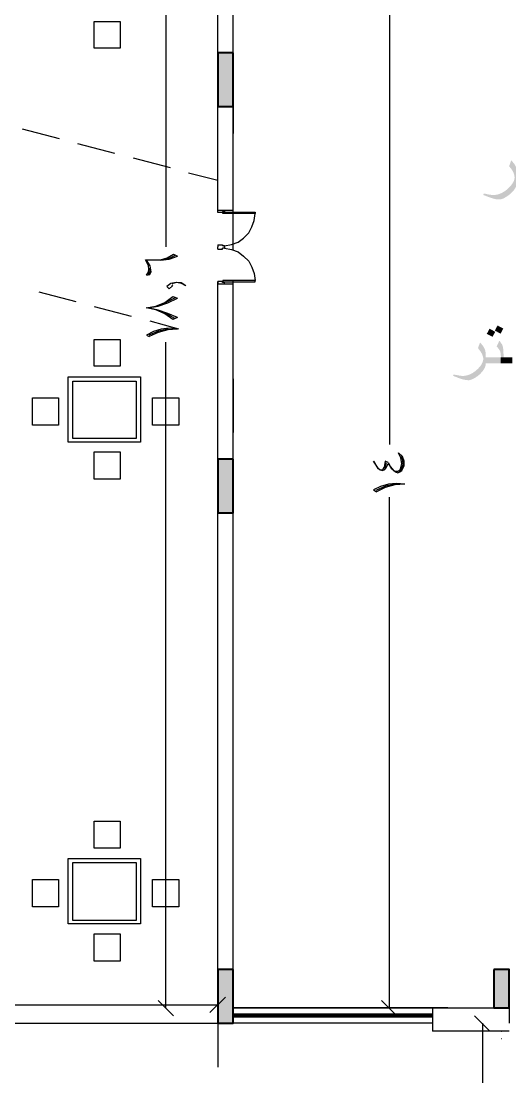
# Model space of a CAD drawing. Header units: metres. Extents: x -24.2 to 51.5, y -28.6 to 30.1.
# Drawn here: x -2.76 to 3.61, y -0.9 to 12.86 of the extents above; entities that cross this region are included whole.
import ezdxf

# ---------------------------------------------------------------- set-up
doc = ezdxf.new("R2010")
doc.units = ezdxf.units.M
for name, color, linetype in [('GF-BLACK', 250, 'Continuous'), ('GF-BLUE', 5, 'Continuous'), ('GF-DIMS', 250, 'Continuous'), ('GF-LIGHTGRAY', 253, 'Continuous'), ('GF-PINK', 231, 'Continuous'), ('GF-RED', 1, 'Continuous'), ('GF-SOLID-BLACK', 250, 'Continuous'), ('GF-STEEL', 133, 'Continuous'), ('GF-TEXT-PDF', 200, 'Continuous'), ('GF-YELLOW', 2, 'Continuous')]:
    doc.layers.add(name, color=color, linetype=linetype)

msp = doc.modelspace()

# ---------------------------------------------------------------- hatches: boundary and pattern name
at = {"layer": 'GF-SOLID-BLACK', "true_color": 0x000000}
h = msp.add_hatch(color=250, dxfattribs=at)
h.dxf.hatch_style = 1
h.paths.add_polyline_path([(-0.199, 12.449), (0.006, 12.449), (0.006, 11.743), (-0.199, 11.743)])
h = msp.add_hatch(color=250, dxfattribs=at)
h.dxf.hatch_style = 1
h.paths.add_polyline_path([(-0.199, 7.151), (0.006, 7.151), (0.006, 6.445), (-0.199, 6.445)])
h = msp.add_hatch(color=250, dxfattribs=at)
h.dxf.hatch_style = 1
h.paths.add_polyline_path([(-0.199, 0.501), (0.006, 0.501), (0.006, -0.205), (-0.199, -0.205)])
h = msp.add_hatch(color=250, dxfattribs=at)
h.dxf.hatch_style = 1
h.paths.add_polyline_path([(3.403, 0.501), (3.609, 0.501), (3.609, -0.006), (3.403, -0.006)])
at = {"layer": 'GF-TEXT-PDF', "true_color": 0xff00ff}
msp.add_hatch(color=6, dxfattribs=at).paths.add_polyline_path([(3.706, 10.766), (3.706, 10.758), (3.705, 10.75), (3.704, 10.742), (3.702, 10.734), (3.7, 10.725), (3.697, 10.717), (3.693, 10.709), (3.689, 10.7), (3.685, 10.692), (3.68, 10.683), (3.674, 10.675), (3.668, 10.666), (3.662, 10.657), (3.656, 10.65), (3.65, 10.644), (3.644, 10.637), (3.638, 10.63), (3.631, 10.624), (3.625, 10.617), (3.618, 10.611), (3.611, 10.605), (3.603, 10.599), (3.596, 10.594), (3.588, 10.588), (3.58, 10.583), (3.572, 10.577), (3.564, 10.572), (3.553, 10.565), (3.543, 10.56), (3.533, 10.554), (3.523, 10.55), (3.514, 10.546), (3.505, 10.543), (3.496, 10.541), (3.488, 10.539), (3.48, 10.538), (3.473, 10.538), (3.465, 10.538), (3.456, 10.538), (3.448, 10.539), (3.439, 10.54), (3.43, 10.541), (3.421, 10.543), (3.411, 10.545), (3.402, 10.547), (3.394, 10.549), (3.387, 10.551), (3.378, 10.554), (3.37, 10.557), (3.361, 10.56), (3.352, 10.563), (3.342, 10.566), (3.332, 10.57), (3.324, 10.573), (3.315, 10.577), (3.307, 10.58), (3.298, 10.583), (3.289, 10.587), (3.281, 10.59), (3.272, 10.593), (3.264, 10.596), (3.272, 10.615), (3.281, 10.614), (3.29, 10.612), (3.3, 10.61), (3.309, 10.608), (3.318, 10.606), (3.328, 10.604), (3.338, 10.602), (3.347, 10.601), (3.357, 10.599), (3.366, 10.598), (3.375, 10.597), (3.383, 10.596), (3.392, 10.596), (3.4, 10.596), (3.408, 10.596), (3.417, 10.597), (3.426, 10.598), (3.435, 10.599), (3.444, 10.601), (3.453, 10.603), (3.462, 10.606), (3.471, 10.609), (3.48, 10.612), (3.49, 10.616), (3.499, 10.62), (3.508, 10.625), (3.518, 10.63), (3.527, 10.635), (3.535, 10.64), (3.544, 10.645), (3.552, 10.651), (3.56, 10.657), (3.568, 10.663), (3.575, 10.669), (3.583, 10.675), (3.59, 10.682), (3.597, 10.689), (3.604, 10.696), (3.611, 10.703), (3.617, 10.71), (3.623, 10.717), (3.63, 10.725), (3.636, 10.734), (3.643, 10.743), (3.648, 10.752), (3.653, 10.76), (3.658, 10.769), (3.661, 10.777), (3.665, 10.785), (3.667, 10.793), (3.669, 10.801), (3.671, 10.809), (3.672, 10.816), (3.672, 10.823), (3.672, 10.832), (3.671, 10.84), (3.67, 10.849), (3.668, 10.858), (3.665, 10.866), (3.662, 10.875), (3.659, 10.884), (3.655, 10.893), (3.65, 10.902), (3.646, 10.91), (3.642, 10.917), (3.637, 10.925), (3.632, 10.932), (3.626, 10.94), (3.62, 10.948), (3.614, 10.955), (3.607, 10.963), (3.601, 10.971), (3.628, 11.046), (3.635, 11.039), (3.643, 11.032), (3.649, 11.025), (3.656, 11.017), (3.662, 11.01), (3.667, 11.003), (3.672, 10.996), (3.677, 10.988), (3.682, 10.981), (3.685, 10.974), (3.689, 10.966), (3.693, 10.957), (3.696, 10.948), (3.699, 10.94), (3.701, 10.93), (3.703, 10.921), (3.705, 10.912), (3.706, 10.902), (3.706, 10.892), (3.706, 10.882)])
at = {"layer": 'GF-TEXT-PDF', "true_color": 0x000000}
for points in [[(3.42, 8.813), (3.386, 8.747), (3.31, 8.786), (3.346, 8.853)], [(3.525, 8.856), (3.491, 8.789), (3.415, 8.828), (3.45, 8.895)], [(3.297, 8.402), (3.296, 8.393), (3.295, 8.385), (3.294, 8.376), (3.292, 8.368), (3.289, 8.359), (3.286, 8.35), (3.282, 8.342), (3.277, 8.333), (3.272, 8.324), (3.267, 8.315), (3.26, 8.306), (3.253, 8.297), (3.248, 8.29), (3.241, 8.283), (3.235, 8.276), (3.229, 8.269), (3.222, 8.262), (3.215, 8.256), (3.208, 8.25), (3.2, 8.243), (3.192, 8.237), (3.185, 8.231), (3.176, 8.226), (3.168, 8.22), (3.16, 8.215), (3.149, 8.209), (3.139, 8.203), (3.129, 8.198), (3.12, 8.194), (3.111, 8.19), (3.102, 8.187), (3.094, 8.185), (3.086, 8.183), (3.079, 8.182), (3.072, 8.182), (3.063, 8.182), (3.053, 8.183), (3.044, 8.183), (3.034, 8.185), (3.024, 8.187), (3.014, 8.189), (3.003, 8.191), (2.996, 8.193), (2.989, 8.195), (2.981, 8.197), (2.973, 8.2), (2.964, 8.203), (2.955, 8.206), (2.946, 8.209), (2.936, 8.213), (2.928, 8.216), (2.92, 8.219), (2.912, 8.223), (2.903, 8.226), (2.895, 8.229), (2.887, 8.232), (2.879, 8.235), (2.871, 8.238), (2.878, 8.257), (2.887, 8.255), (2.896, 8.253), (2.905, 8.251), (2.914, 8.25), (2.923, 8.248), (2.932, 8.246), (2.942, 8.244), (2.951, 8.242), (2.96, 8.241), (2.969, 8.24), (2.977, 8.239), (2.985, 8.238), (2.993, 8.238), (3.001, 8.238), (3.01, 8.238), (3.018, 8.239), (3.027, 8.24), (3.035, 8.241), (3.044, 8.243), (3.052, 8.245), (3.061, 8.247), (3.07, 8.25), (3.079, 8.253), (3.088, 8.257), (3.097, 8.261), (3.106, 8.265), (3.115, 8.27), (3.124, 8.275), (3.132, 8.28), (3.14, 8.286), (3.148, 8.291), (3.156, 8.297), (3.163, 8.302), (3.17, 8.308), (3.177, 8.314), (3.184, 8.321), (3.191, 8.327), (3.198, 8.334), (3.204, 8.341), (3.211, 8.348), (3.217, 8.355), (3.223, 8.362), (3.23, 8.372), (3.236, 8.381), (3.242, 8.39), (3.247, 8.399), (3.251, 8.408), (3.255, 8.417), (3.258, 8.425), (3.261, 8.433), (3.262, 8.441), (3.263, 8.449), (3.264, 8.457), (3.263, 8.465), (3.263, 8.473), (3.261, 8.482), (3.259, 8.49), (3.257, 8.498), (3.254, 8.507), (3.251, 8.516), (3.247, 8.524), (3.242, 8.533), (3.238, 8.54), (3.234, 8.547), (3.23, 8.555), (3.225, 8.562), (3.219, 8.569), (3.214, 8.577), (3.208, 8.584), (3.201, 8.592), (3.195, 8.599), (3.221, 8.672), (3.228, 8.665), (3.235, 8.658), (3.242, 8.651), (3.248, 8.644), (3.254, 8.637), (3.259, 8.63), (3.264, 8.623), (3.268, 8.616), (3.273, 8.609), (3.276, 8.602), (3.28, 8.594), (3.284, 8.586), (3.287, 8.577), (3.289, 8.569), (3.292, 8.56), (3.293, 8.551), (3.295, 8.542), (3.296, 8.533), (3.296, 8.523), (3.297, 8.514)], [(3.528, 8.402), (3.266, 8.402), (3.266, 8.482), (3.494, 8.482), (3.494, 8.494), (3.493, 8.505), (3.493, 8.515), (3.492, 8.525), (3.49, 8.534), (3.488, 8.543), (3.486, 8.551), (3.484, 8.558), (3.481, 8.565), (3.479, 8.57), (3.475, 8.575), (3.471, 8.582), (3.466, 8.589), (3.46, 8.596), (3.454, 8.604), (3.446, 8.612), (3.438, 8.621), (3.474, 8.697), (3.482, 8.686), (3.489, 8.677), (3.495, 8.668), (3.501, 8.659), (3.506, 8.652), (3.51, 8.644), (3.513, 8.638), (3.515, 8.631), (3.517, 8.625), (3.519, 8.618), (3.521, 8.611), (3.522, 8.603), (3.523, 8.594), (3.525, 8.584), (3.525, 8.574), (3.526, 8.564), (3.527, 8.552), (3.527, 8.54), (3.528, 8.528), (3.528, 8.514)], [(3.642, 8.402), (3.492, 8.402), (3.492, 8.482), (3.642, 8.482)]]:
    msp.add_hatch(color=250, dxfattribs=at).paths.add_polyline_path(points)

# ---------------------------------------------------------------- linework, layer by layer
at = {"layer": 'GF-BLACK', "lineweight": 25, "true_color": 0x000000}
for p, q in [((0, 10.397), (0, 14)), ((-0.199, 12.449), (-0.199, 13.831)), ((0, 9.878), (0, 12.624)), ((0, 10.397), (0, 12.588)), ((-0.199, 12.298), (-0.199, 12.449)), ((0, 12.298), (0, 11.399)), ((-0.199, 10.397), (-0.199, 11.749)), ((-0.199, 10.397), (0, 10.397)), ((-0.199, -0.199), (-0.199, 9.468)), ((-0.199, 9.438), (0, 9.438)), ((0, 8.901), (0, 9.48)), ((0, 0), (0, 9.438)), ((0, 0), (0, 8.201)), ((0, 8.201), (0, 7.501)), ((-0.199, -0.199), (-0.199, 7.501)), ((3.603, 0), (3.603, -0.199)), ((0, 0), (3.603, 0)), ((2.8, 0), (0, 0)), ((0, 0), (0.006, 0)), ((0, 0), (0, -0.199)), ((2.601, 0), (3.5, 0)), ((2.601, 0), (2.601, -0.302)), ((2.8, 0), (3.5, 0)), ((-5.202, -0.199), (-0.097, -0.199)), ((-0.199, -0.199), (-0.066, -0.199)), ((0.139, -0.199), (0.066, -0.199)), ((3.603, -0.302), (2.601, -0.302))]:
    msp.add_line(p, q, dxfattribs=at)
at = {"layer": 'GF-BLUE', "lineweight": 25, "true_color": 0x0000ff}
for p, q in [((-2.752, 11.459), (-2.269, 11.333)), ((-2.028, 11.266), (-1.545, 11.14)), ((-1.303, 11.079), (-0.821, 10.953)), ((-0.579, 10.886), (-0.199, 10.79)), ((-2.534, 9.335), (-2.052, 9.209)), ((-1.81, 9.142), (-1.328, 9.015)), ((-1.086, 8.955), (-0.712, 8.853))]:
    msp.add_line(p, q, dxfattribs=at)
at = {"layer": 'GF-DIMS', "lineweight": 25, "true_color": 0x000000}
for p, q in [((-0.875, 18.598), (-0.875, 9.921)), ((2.04, 14), (2.04, 7.344)), ((-0.947, 9.746), (-1.122, 9.74)), ((-0.899, 9.184), (-0.76, 9.257)), ((-0.76, 8.985), (-0.899, 9.064)), ((-0.875, 0), (-0.875, 8.678)), ((1.895, 7.036), (1.834, 7.127)), ((1.979, 7.036), (2.003, 7.109)), ((2.04, 0), (2.04, 6.656)), ((-0.302, -0.06), (-0.097, 0.139)), ((-0.199, 0.036), (-5.817, 0.036)), ((-0.978, 0.097), (-0.778, -0.103)), ((1.937, 0.097), (2.136, -0.103)), ((3.349, -0.302), (3.15, -0.103)), ((3.253, -0.199), (3.253, -3.289))]:
    msp.add_line(p, q, dxfattribs=at)
for points in [[(-1.128, 9.553), (-1.104, 9.589), (-1.098, 9.631), (-1.104, 9.673), (-1.141, 9.752), (-0.947, 9.752), (-0.857, 9.776), (-0.778, 9.824), (-0.724, 9.8)], [(-0.947, 9.746), (-0.833, 9.758), (-0.724, 9.8)], [(-0.887, 9.758), (-0.821, 9.776), (-0.76, 9.806)], [(-1.068, 9.595), (-1.08, 9.673), (-1.122, 9.74)], [(-1.104, 9.565), (-1.08, 9.601), (-1.086, 9.643)], [(-1.128, 9.553), (-1.086, 9.559), (-1.068, 9.595)], [(-0.616, 9.414), (-0.676, 9.45), (-0.742, 9.456), (-0.809, 9.444), (-0.863, 9.402)], [(-0.797, 9.426), (-0.791, 9.414), (-0.833, 9.371), (-0.863, 9.402)], [(-0.616, 9.414), (-0.67, 9.444), (-0.736, 9.456), (-0.797, 9.438)], [(-0.724, 8.997), (-0.784, 8.973), (-0.887, 9.046), (-1.008, 9.1), (-1.134, 9.124), (-1.008, 9.148), (-0.887, 9.196), (-0.784, 9.275), (-0.724, 9.251)], [(-1.11, 9.124), (-0.978, 9.148), (-0.851, 9.19), (-0.724, 9.251)], [(-0.724, 8.997), (-0.851, 9.052), (-0.978, 9.094), (-1.11, 9.124)], [(-0.724, 8.846), (-0.833, 8.859), (-0.935, 8.846), (-1.038, 8.816), (-1.128, 8.768), (-1.092, 8.75)], [(-0.845, 8.846), (-0.972, 8.822), (-1.098, 8.768)], [(-0.724, 8.846), (-0.851, 8.84), (-0.978, 8.804), (-1.092, 8.75)], [(1.834, 7.127), (1.889, 7.03), (1.919, 7.012), (1.949, 7.006), (1.979, 7.018), (2.003, 7.048), (2.022, 7.096), (2.064, 7.036), (2.118, 6.988), (2.148, 6.976), (2.178, 6.988), (2.203, 7.006), (2.233, 7.066), (2.233, 7.127), (2.209, 7.187), (2.16, 7.235)], [(2.184, 7.024), (2.203, 7.096), (2.19, 7.169), (2.16, 7.235)], [(2.166, 6.988), (2.203, 7.03), (2.221, 7.084), (2.215, 7.139), (2.197, 7.187)], [(1.895, 7.036), (1.919, 7.012), (1.955, 7.018), (1.973, 7.048)], [(2.022, 7.109), (1.985, 7.127), (1.973, 7.048)], [(2.022, 7.109), (2.052, 7.054), (2.094, 7.006)], [(2.094, 7.006), (2.118, 6.994), (2.148, 6.994), (2.166, 7.006), (2.184, 7.024)], [(2.239, 6.825), (2.13, 6.837), (2.028, 6.825), (1.925, 6.795), (1.834, 6.753), (1.871, 6.728)], [(2.118, 6.825), (1.991, 6.801), (1.865, 6.746)], [(2.239, 6.825), (2.112, 6.819), (1.985, 6.783), (1.871, 6.728)]]:
    msp.add_lwpolyline(points, dxfattribs=at)
at = {"layer": 'GF-LIGHTGRAY', "lineweight": 25, "true_color": 0x989898}
for p, q in [((2.601, 0), (0, 0)), ((2.601, -0.199), (0, -0.199))]:
    msp.add_line(p, q, dxfattribs=at)
at = {"layer": 'GF-PINK', "lineweight": 25, "true_color": 0xff6ab2}
for points in [[(-1.472, 12.859), (-1.472, 12.509), (-1.81, 12.509), (-1.81, 12.859)], [(-1.472, 8.714), (-1.472, 8.364), (-1.81, 8.364), (-1.81, 8.714)], [(-1.207, 8.225), (-1.207, 7.374), (-2.148, 7.374), (-2.148, 8.225)], [(-1.261, 8.171), (-1.261, 7.422), (-2.088, 7.422), (-2.088, 8.171)], [(-2.275, 7.953), (-2.275, 7.597), (-2.613, 7.597), (-2.613, 7.953)], [(-0.706, 7.953), (-0.706, 7.597), (-1.05, 7.597), (-1.05, 7.953)], [(-1.472, 7.247), (-1.472, 6.891), (-1.81, 6.891), (-1.81, 7.247)], [(-1.472, 2.432), (-1.472, 2.082), (-1.81, 2.082), (-1.81, 2.432)], [(-1.207, 1.949), (-1.207, 1.098), (-2.148, 1.098), (-2.148, 1.949)], [(-1.261, 1.895), (-1.261, 1.141), (-2.088, 1.141), (-2.088, 1.895)], [(-2.275, 1.672), (-2.275, 1.316), (-2.613, 1.316), (-2.613, 1.672)], [(-0.706, 1.672), (-0.706, 1.316), (-1.05, 1.316), (-1.05, 1.672)], [(-1.472, 0.966), (-1.472, 0.609), (-1.81, 0.609), (-1.81, 0.966)]]:
    msp.add_lwpolyline(points, close=True, dxfattribs=at)
at = {"layer": 'GF-RED', "lineweight": 25, "true_color": 0xff0000}
for p, q in [((-0.199, 10.367), (-0.199, 10.397)), ((-0.139, 10.367), (-0.199, 10.367)), ((-0.133, 10.355), (-0.133, 10.379)), ((-0.199, 9.945), (-0.199, 9.921)), ((-0.199, 9.89), (-0.199, 9.921)), ((-0.139, 9.468), (-0.199, 9.468)), ((-0.199, 9.468), (-0.199, 9.438)), ((-0.133, 9.48), (-0.133, 9.456)), ((3.5, -0.302), (3.506, -0.302)), ((3.5, -0.398), (3.506, -0.398))]:
    msp.add_line(p, q, dxfattribs=at)
at = {"layer": 'GF-RED', "lineweight": 40, "true_color": 0xff0000}
for points in [[(0, 12.449), (-0.199, 12.449), (-0.199, 11.749), (0, 11.749)], [(0, 7.151), (-0.199, 7.151), (-0.199, 6.451), (0, 6.451)], [(0, 0.501), (-0.199, 0.501), (-0.199, -0.199), (0, -0.199)], [(3.403, 0.501), (3.403, 0), (3.603, 0), (3.603, 0.501)]]:
    msp.add_lwpolyline(points, close=True, dxfattribs=at)
at = {"layer": 'GF-RED', "lineweight": 25, "true_color": 0xff0000}
for points in [[(-0.109, 10.397), (-0.109, 10.379), (-0.139, 10.379), (-0.139, 10.367)], [(-0.133, 10.373), (0.29, 10.373), (0.29, 10.355)], [(-0.109, 9.933), (-0.018, 9.951), (0.066, 9.981), (0.139, 10.035), (0.205, 10.102), (0.247, 10.18), (0.278, 10.265), (0.29, 10.355), (-0.133, 10.355)], [(-0.199, 9.945), (-0.139, 9.945), (-0.139, 9.933)], [(-0.109, 9.921), (-0.109, 9.933), (-0.139, 9.933)], [(-0.109, 9.921), (-0.109, 9.903), (-0.139, 9.903)], [(-0.199, 9.89), (-0.139, 9.89), (-0.139, 9.903)], [(-0.109, 9.903), (-0.018, 9.884), (0.066, 9.854), (0.139, 9.8), (0.205, 9.734), (0.247, 9.655), (0.278, 9.571), (0.29, 9.48), (-0.133, 9.48)], [(-0.109, 9.438), (-0.109, 9.456), (-0.139, 9.456), (-0.139, 9.468)], [(-0.133, 9.462), (0.29, 9.462), (0.29, 9.48)]]:
    msp.add_lwpolyline(points, dxfattribs=at)
at = {"layer": 'GF-STEEL', "lineweight": 13, "true_color": 0x5ca1b8}
for p, q in [((2.601, -0.078), (0, -0.078)), ((2.601, -0.091), (0, -0.091)), ((2.601, -0.103), (0, -0.103)), ((2.601, -0.109), (0, -0.109)), ((2.601, -0.121), (0, -0.121))]:
    msp.add_line(p, q, dxfattribs=at)
at = {"layer": 'GF-YELLOW', "lineweight": 25, "true_color": 0xffff00}
msp.add_line((-0.199, -0.199), (-0.199, -0.772), dxfattribs=at)

doc.saveas('drawing.dxf')
